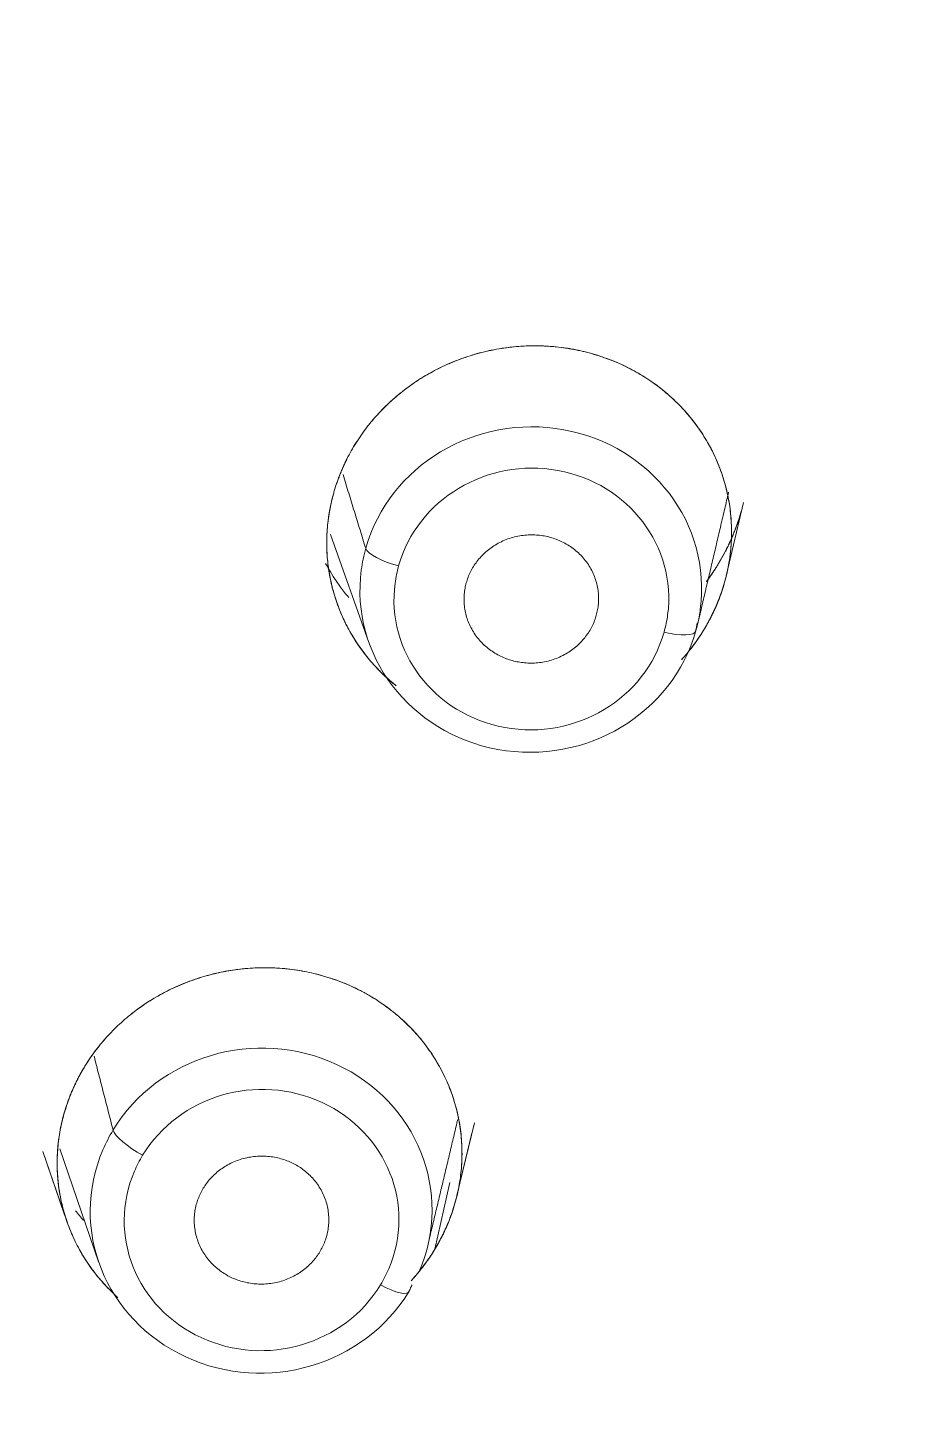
# Model space of a CAD drawing. Extents: x 6453 to 7582, y 0 to 827.
# Drawn here: x 6978.72 to 6986.68, y 479.8 to 492.23 of the extents above; entities that cross this region are included whole.
import ezdxf

# ---------------------------------------------------------------- set-up
doc = ezdxf.new("R2010")
doc.units = 0
doc.header["$LTSCALE"] = 30
doc.header["$MEASUREMENT"] = 0
doc.linetypes.add('HIDDEN2', pattern=[4.7625, 3.175, -1.5875])
doc.layers.add('1', color=7, linetype='CONTINUOUS')
doc.layers.add('2', color=1, linetype='HIDDEN2')

msp = doc.modelspace()

# ---------------------------------------------------------------- linework, layer by layer
at = {"layer": '1', "color": 7, "linetype": 'Continuous', "lineweight": 18}
for p, q in [((6984.945, 487.353), (6985.096, 487.993)), ((6984.945, 487.353), (6985.096, 487.993)), ((6981.415, 487.708), (6981.757, 486.746)), ((6981.474, 487.094), (6981.476, 487.086)), ((6982.542, 481.817), (6982.697, 482.465)), ((6982.542, 481.817), (6982.675, 482.373)), ((6978.85, 482.209), (6979.044, 481.644)), ((6978.85, 482.209), (6979.064, 481.587)), ((6979.001, 482.232), (6979.347, 481.225)), ((6982.477, 481.933), (6982.344, 481.337)), ((6982.477, 481.933), (6982.344, 481.337)), ((6982.344, 481.337), (6982.477, 481.933)), ((6982.344, 481.337), (6982.477, 481.933)), ((6979.064, 481.587), (6979.069, 481.571))]:
    msp.add_line(p, q, dxfattribs=at)
for centre, major_axis, ratio, start_param, end_param in [((6959.952, 496.519), (-59.628, 0), 0.953717, 1.612136, 3.141593), ((6959.952, 496.519), (-59.628, 0), 0.953717, 1.612136, 3.132683), ((6983.2, 487.218), (-1.521, -0.084), 0.952213, 2.962677, 5.968761), ((6983.2, 487.218), (-1.521, -0.084), 0.952213, 6.10427, 9.110353), ((6983.2, 487.218), (-1.521, -0.084), 0.952213, 2.827168, 2.868395), ((6980.796, 481.681), (-1.522, -0.074), 0.950948, 2.706954, 5.713037), ((6980.796, 481.681), (-1.522, -0.074), 0.950948, 5.848546, 8.85463)]:
    msp.add_ellipse(centre, major_axis=major_axis, ratio=ratio, start_param=start_param, end_param=end_param, dxfattribs=at)
at = {"layer": '1', "color": 7, "linetype": 'Continuous', "lineweight": 13}
for centre, major_axis, ratio, start_param, end_param in [((6983.205, 487.134), (-1.223, -0.068), 0.952213, 2.962677, 5.968761), ((6983.2, 487.218), (-1.521, -0.084), 0.952213, 5.968761, 6.10427), ((6982.017, 487.521), (0.289, -0.081), 0.29046, 3.326788, 4.811267), ((6983.205, 487.134), (-1.223, -0.068), 0.952213, 5.968761, 6.10427), ((6983.205, 487.134), (-1.223, -0.068), 0.952213, 6.10427, 9.110353), ((6983.2, 487.218), (-1.521, -0.084), 0.952213, 2.868395, 2.962677), ((6983.205, 487.134), (-1.223, -0.068), 0.952213, 2.827168, 2.962677), ((6984.382, 486.93), (0.289, -0.081), 0.290459, 4.811267, 6.295746), ((6980.8, 481.597), (-1.223, -0.06), 0.950948, 2.706954, 5.713037), ((6980.796, 481.681), (-1.522, -0.074), 0.950948, 5.713037, 5.848546), ((6979.735, 482.267), (0.257, -0.155), 0.260419, 3.401726, 4.886205), ((6980.8, 481.597), (-1.223, -0.06), 0.950948, 5.713037, 5.848546), ((6980.8, 481.597), (-1.223, -0.06), 0.950948, 5.848546, 8.85463), ((6980.8, 481.597), (-1.223, -0.06), 0.950948, 2.571445, 2.706954), ((6981.856, 481.112), (0.257, -0.155), 0.260419, 4.886205, 6.370684)]:
    msp.add_ellipse(centre, major_axis=major_axis, ratio=ratio, start_param=start_param, end_param=end_param, dxfattribs=at)
at = {"layer": '1', "color": 7, "linetype": 'Continuous', "lineweight": 18}
for points, knots in [([(6962.419, 439.668), (6962.999, 439.691), (6964.676, 439.78), (6967.443, 440.04), (6970.703, 440.52), (6973.93, 441.172), (6977.115, 441.992), (6980.248, 442.979), (6983.318, 444.129), (6986.318, 445.439), (6989.237, 446.905), (6992.067, 448.523), (6994.799, 450.287), (6997.425, 452.192), (6999.937, 454.232), (7002.327, 456.402), (7004.588, 458.694), (7006.713, 461.101), (7008.695, 463.617), (7010.529, 466.233), (7012.208, 468.942), (7013.729, 471.735), (7015.085, 474.604), (7016.274, 477.54), (7017.291, 480.534), (7018.133, 483.576), (7018.799, 486.659), (7019.284, 489.772), (7019.59, 492.905), (7019.713, 496.05), (7019.655, 499.196), (7019.414, 502.335), (7018.993, 505.456), (7018.391, 508.55), (7017.612, 511.608), (7016.657, 514.62), (7015.53, 517.578), (7014.233, 520.471), (7012.77, 523.292), (7011.147, 526.031), (7009.368, 528.681), (7007.439, 531.234), (7005.364, 533.681), (7003.152, 536.015), (7000.807, 538.229), (6998.339, 540.316), (6995.753, 542.27), (6993.058, 544.085), (6990.263, 545.755), (6987.375, 547.276), (6984.403, 548.643), (6981.357, 549.85), (6978.245, 550.896), (6975.078, 551.776), (6971.865, 552.489), (6968.616, 553.031), (6965.34, 553.401), (6962.047, 553.598), (6958.749, 553.622), (6955.453, 553.471), (6952.172, 553.148), (6948.914, 552.652), (6945.69, 551.986), (6942.51, 551.151), (6939.382, 550.149), (6936.317, 548.985), (6933.324, 547.661), (6930.413, 546.181), (6927.591, 544.551), (6924.868, 542.774), (6922.252, 540.857), (6919.75, 538.805), (6917.371, 536.624), (6915.122, 534.322), (6913.01, 531.904), (6911.04, 529.379), (6909.22, 526.755), (6907.554, 524.038), (6906.048, 521.238), (6904.706, 518.363), (6903.532, 515.422), (6902.531, 512.423), (6901.704, 509.377), (6901.055, 506.291), (6900.585, 503.176), (6900.295, 500.041), (6900.188, 496.896), (6900.263, 493.75), (6900.519, 490.612), (6900.956, 487.493), (6901.573, 484.402), (6902.368, 481.348), (6903.339, 478.34), (6904.481, 475.388), (6905.793, 472.5), (6907.27, 469.686), (6908.907, 466.954), (6910.699, 464.313), (6912.642, 461.769), (6914.729, 459.332), (6916.953, 457.008), (6919.309, 454.805), (6921.788, 452.73), (6924.384, 450.788), (6927.088, 448.985), (6929.892, 447.328), (6932.788, 445.82), (6935.766, 444.468), (6938.818, 443.274), (6941.935, 442.243), (6945.107, 441.377), (6948.323, 440.68), (6951.575, 440.153), (6954.634, 439.822), (6956.606, 439.702), (6957.484, 439.668)], [0, 0, 0, 0, 0.004702, 0.013606, 0.022511, 0.031416, 0.040321, 0.049226, 0.058131, 0.067035, 0.07594, 0.084844, 0.093748, 0.102652, 0.111556, 0.120459, 0.129362, 0.138265, 0.147168, 0.15607, 0.164972, 0.173874, 0.182775, 0.191676, 0.200577, 0.209478, 0.218378, 0.227279, 0.236179, 0.245079, 0.253978, 0.262878, 0.271778, 0.280678, 0.289578, 0.298478, 0.307379, 0.316279, 0.32518, 0.334081, 0.342982, 0.351884, 0.360785, 0.369687, 0.37859, 0.387493, 0.396396, 0.405299, 0.414202, 0.423106, 0.43201, 0.440914, 0.449818, 0.458723, 0.467628, 0.476532, 0.485437, 0.494342, 0.503247, 0.512152, 0.521057, 0.529962, 0.538867, 0.547772, 0.556677, 0.565582, 0.574486, 0.583391, 0.592295, 0.601199, 0.610103, 0.619007, 0.62791, 0.636813, 0.645716, 0.654619, 0.663521, 0.672423, 0.681325, 0.690226, 0.699127, 0.708028, 0.716929, 0.725829, 0.734729, 0.743629, 0.752529, 0.761429, 0.770329, 0.779229, 0.788129, 0.797029, 0.805929, 0.814829, 0.82373, 0.832631, 0.841532, 0.850433, 0.859334, 0.868236, 0.877138, 0.886041, 0.894944, 0.903847, 0.91275, 0.921653, 0.930557, 0.939461, 0.948365, 0.95727, 0.966174, 0.975079, 0.983983, 0.992888, 1, 1, 1, 1]), ([(6995.778, 451.033), (6996.33, 451.416), (6997.748, 452.443), (6999.935, 454.234), (7002.327, 456.401), (7004.588, 458.694), (7006.713, 461.101), (7008.695, 463.617), (7010.529, 466.233), (7012.208, 468.942), (7013.729, 471.735), (7015.085, 474.604), (7016.274, 477.54), (7017.291, 480.534), (7018.133, 483.576), (7018.799, 486.659), (7019.284, 489.772), (7019.59, 492.905), (7019.713, 496.05), (7019.655, 499.196), (7019.414, 502.335), (7018.993, 505.456), (7018.391, 508.55), (7017.612, 511.608), (7016.657, 514.62), (7015.53, 517.578), (7014.233, 520.471), (7012.77, 523.292), (7011.147, 526.031), (7009.368, 528.681), (7007.439, 531.234), (7005.364, 533.681), (7003.152, 536.015), (7000.807, 538.229), (6998.339, 540.316), (6995.753, 542.27), (6993.058, 544.085), (6990.263, 545.755), (6987.375, 547.276), (6984.403, 548.643), (6981.357, 549.85), (6978.245, 550.896), (6975.078, 551.776), (6971.865, 552.489), (6968.616, 553.031), (6965.34, 553.401), (6962.047, 553.598), (6958.749, 553.622), (6955.453, 553.471), (6952.172, 553.148), (6948.914, 552.652), (6945.69, 551.986), (6942.51, 551.151), (6939.382, 550.149), (6936.317, 548.985), (6933.324, 547.661), (6930.413, 546.181), (6927.591, 544.551), (6924.868, 542.774), (6922.252, 540.857), (6919.75, 538.805), (6917.371, 536.624), (6915.122, 534.322), (6913.01, 531.904), (6911.04, 529.379), (6909.22, 526.755), (6907.554, 524.038), (6906.048, 521.238), (6904.706, 518.363), (6903.532, 515.422), (6902.531, 512.423), (6901.704, 509.377), (6901.055, 506.291), (6900.585, 503.176), (6900.295, 500.041), (6900.188, 496.896), (6900.263, 493.75), (6900.519, 490.612), (6900.956, 487.493), (6901.573, 484.402), (6902.368, 481.348), (6903.339, 478.34), (6904.481, 475.388), (6905.793, 472.5), (6907.27, 469.686), (6908.907, 466.954), (6910.699, 464.313), (6912.642, 461.769), (6914.729, 459.332), (6916.954, 457.009), (6919.307, 454.804), (6921.793, 452.736), (6923.685, 451.284), (6924.774, 450.56), (6924.962, 450.437)], [0, 0, 0, 0, 0.006833, 0.017845, 0.028856, 0.039868, 0.050878, 0.061889, 0.072899, 0.083908, 0.094918, 0.105926, 0.116935, 0.127943, 0.138951, 0.149959, 0.160966, 0.171973, 0.18298, 0.193987, 0.204994, 0.216001, 0.227008, 0.238016, 0.249023, 0.26003, 0.271038, 0.282046, 0.293055, 0.304063, 0.315072, 0.326082, 0.337091, 0.348102, 0.359112, 0.370123, 0.381134, 0.392146, 0.403157, 0.414169, 0.425182, 0.436194, 0.447207, 0.45822, 0.469233, 0.480246, 0.491259, 0.502272, 0.513286, 0.524299, 0.535313, 0.546326, 0.557339, 0.568352, 0.579365, 0.590378, 0.601391, 0.612403, 0.623416, 0.634428, 0.645439, 0.656451, 0.667462, 0.678472, 0.689483, 0.700493, 0.711502, 0.722512, 0.73352, 0.744529, 0.755537, 0.766545, 0.777553, 0.78856, 0.799567, 0.810574, 0.821581, 0.832588, 0.843595, 0.854602, 0.865609, 0.876617, 0.887624, 0.898632, 0.90964, 0.920649, 0.931657, 0.942666, 0.953676, 0.964686, 0.975696, 0.986706, 0.997717, 1, 1, 1, 1]), ([(6981.443, 488.078), (6981.444, 488.084), (6981.448, 488.097), (6981.454, 488.117), (6981.46, 488.136), (6981.466, 488.156), (6981.473, 488.175), (6981.48, 488.194), (6981.487, 488.213), (6981.494, 488.232), (6981.502, 488.251), (6981.509, 488.27), (6981.517, 488.289), (6981.526, 488.308), (6981.534, 488.326), (6981.543, 488.345), (6981.552, 488.363), (6981.57, 488.401), (6981.599, 488.456), (6981.642, 488.528), (6981.689, 488.598), (6981.756, 488.689), (6981.848, 488.797), (6981.972, 488.918), (6982.108, 489.027), (6982.255, 489.124), (6982.411, 489.208), (6982.575, 489.276), (6982.743, 489.33), (6982.916, 489.367), (6983.092, 489.389), (6983.27, 489.394), (6983.448, 489.382), (6983.624, 489.354), (6983.796, 489.309), (6983.963, 489.247), (6984.123, 489.17), (6984.272, 489.078), (6984.41, 488.972), (6984.536, 488.854), (6984.648, 488.725), (6984.746, 488.586), (6984.828, 488.438), (6984.894, 488.283), (6984.944, 488.123), (6984.971, 487.985), (6984.983, 487.874), (6984.989, 487.79), (6984.99, 487.705), (6984.987, 487.636), (6984.983, 487.583), (6984.979, 487.545), (6984.974, 487.507), (6984.969, 487.47), (6984.962, 487.432), (6984.955, 487.395), (6984.947, 487.358), (6984.938, 487.321), (6984.931, 487.297), (6984.928, 487.284)], [0, 0, 0, 0, 0.003743, 0.007483, 0.01122, 0.014954, 0.018688, 0.02242, 0.026152, 0.029884, 0.033618, 0.037353, 0.041091, 0.044832, 0.048576, 0.052325, 0.056079, 0.059839, 0.07502, 0.090163, 0.105309, 0.120503, 0.151258, 0.182, 0.213003, 0.24429, 0.275541, 0.30674, 0.337717, 0.368905, 0.400022, 0.431405, 0.462926, 0.494568, 0.526269, 0.558375, 0.59023, 0.622182, 0.653787, 0.685582, 0.716999, 0.748601, 0.779966, 0.811347, 0.842644, 0.873992, 0.889691, 0.90538, 0.92109, 0.936855, 0.943902, 0.950935, 0.957957, 0.96497, 0.971977, 0.97898, 0.985984, 0.992989, 1, 1, 1, 1]), ([(6984.928, 487.284), (6984.929, 487.291), (6984.933, 487.304), (6984.938, 487.325), (6984.943, 487.345), (6984.948, 487.365), (6984.953, 487.386), (6984.957, 487.406), (6984.961, 487.427), (6984.965, 487.448), (6984.968, 487.469), (6984.972, 487.489), (6984.975, 487.51), (6984.977, 487.531), (6984.98, 487.552), (6984.982, 487.574), (6984.984, 487.595), (6984.987, 487.637), (6984.99, 487.702), (6984.989, 487.787), (6984.984, 487.873), (6984.971, 487.982), (6984.945, 488.116), (6984.897, 488.275), (6984.831, 488.433), (6984.751, 488.577), (6984.659, 488.71), (6984.553, 488.837), (6984.424, 488.962), (6984.276, 489.076), (6984.121, 489.171), (6983.997, 489.231), (6983.893, 489.273), (6983.812, 489.301), (6983.718, 489.329), (6983.629, 489.35), (6983.539, 489.367), (6983.399, 489.387), (6983.227, 489.395), (6983.049, 489.384), (6982.891, 489.362), (6982.729, 489.326), (6982.554, 489.269), (6982.397, 489.2), (6982.248, 489.12), (6982.105, 489.025), (6981.968, 488.914), (6981.845, 488.794), (6981.754, 488.687), (6981.689, 488.598), (6981.642, 488.528), (6981.599, 488.455), (6981.566, 488.394), (6981.542, 488.344), (6981.525, 488.307), (6981.509, 488.269), (6981.494, 488.231), (6981.479, 488.193), (6981.466, 488.155), (6981.454, 488.116), (6981.446, 488.091), (6981.443, 488.078)], [0, 0, 0, 0, 0.003842, 0.007691, 0.011548, 0.015411, 0.019282, 0.023159, 0.027044, 0.030936, 0.034835, 0.038741, 0.042654, 0.046574, 0.050502, 0.054436, 0.058378, 0.062327, 0.078246, 0.094166, 0.110086, 0.126007, 0.155762, 0.186542, 0.218702, 0.251395, 0.278662, 0.308499, 0.342811, 0.377809, 0.410777, 0.441617, 0.452511, 0.471074, 0.487688, 0.505444, 0.519791, 0.537033, 0.58074, 0.610908, 0.631104, 0.665062, 0.698363, 0.728069, 0.755714, 0.787698, 0.819339, 0.849815, 0.879501, 0.894679, 0.90987, 0.925074, 0.94029, 0.947834, 0.955355, 0.962853, 0.970328, 0.97778, 0.98521, 0.992616, 1, 1, 1, 1]), ([(6981.443, 488.078), (6981.444, 488.084), (6981.448, 488.097), (6981.454, 488.117), (6981.46, 488.136), (6981.466, 488.156), (6981.473, 488.175), (6981.48, 488.194), (6981.487, 488.213), (6981.494, 488.232), (6981.502, 488.251), (6981.509, 488.27), (6981.517, 488.289), (6981.526, 488.308), (6981.534, 488.326), (6981.543, 488.345), (6981.552, 488.363), (6981.57, 488.401), (6981.599, 488.456), (6981.642, 488.528), (6981.689, 488.598), (6981.756, 488.689), (6981.848, 488.797), (6981.972, 488.918), (6982.108, 489.027), (6982.255, 489.124), (6982.411, 489.208), (6982.575, 489.276), (6982.743, 489.33), (6982.916, 489.367), (6983.092, 489.389), (6983.27, 489.394), (6983.448, 489.382), (6983.624, 489.354), (6983.796, 489.309), (6983.963, 489.247), (6984.123, 489.17), (6984.272, 489.078), (6984.41, 488.972), (6984.536, 488.854), (6984.648, 488.725), (6984.746, 488.586), (6984.828, 488.438), (6984.894, 488.283), (6984.944, 488.123), (6984.971, 487.985), (6984.983, 487.874), (6984.989, 487.79), (6984.99, 487.705), (6984.987, 487.636), (6984.983, 487.583), (6984.979, 487.545), (6984.974, 487.507), (6984.969, 487.47), (6984.962, 487.432), (6984.955, 487.395), (6984.947, 487.358), (6984.938, 487.321), (6984.931, 487.297), (6984.928, 487.284)], [0, 0, 0, 0, 0.003743, 0.007483, 0.01122, 0.014954, 0.018688, 0.02242, 0.026152, 0.029884, 0.033618, 0.037353, 0.041091, 0.044832, 0.048576, 0.052325, 0.056079, 0.059839, 0.07502, 0.090163, 0.105309, 0.120503, 0.151258, 0.182, 0.213003, 0.24429, 0.275541, 0.30674, 0.337717, 0.368905, 0.400022, 0.431405, 0.462926, 0.494568, 0.526269, 0.558375, 0.59023, 0.622182, 0.653787, 0.685582, 0.716999, 0.748601, 0.779966, 0.811347, 0.842644, 0.873992, 0.889691, 0.90538, 0.92109, 0.936855, 0.943902, 0.950935, 0.957957, 0.96497, 0.971977, 0.97898, 0.985984, 0.992989, 1, 1, 1, 1]), ([(6984.928, 487.284), (6984.929, 487.291), (6984.933, 487.304), (6984.938, 487.325), (6984.943, 487.345), (6984.948, 487.365), (6984.953, 487.386), (6984.957, 487.406), (6984.961, 487.427), (6984.965, 487.448), (6984.968, 487.469), (6984.972, 487.489), (6984.975, 487.51), (6984.977, 487.531), (6984.98, 487.552), (6984.982, 487.574), (6984.984, 487.595), (6984.987, 487.637), (6984.99, 487.702), (6984.989, 487.787), (6984.984, 487.873), (6984.971, 487.982), (6984.945, 488.116), (6984.897, 488.275), (6984.831, 488.433), (6984.751, 488.577), (6984.659, 488.71), (6984.553, 488.837), (6984.424, 488.962), (6984.276, 489.076), (6984.121, 489.171), (6983.997, 489.231), (6983.893, 489.273), (6983.812, 489.301), (6983.718, 489.329), (6983.629, 489.35), (6983.547, 489.366), (6983.43, 489.383), (6983.306, 489.392), (6983.12, 489.391), (6982.938, 489.372), (6982.729, 489.326), (6982.554, 489.269), (6982.397, 489.2), (6982.248, 489.12), (6982.105, 489.025), (6981.968, 488.914), (6981.845, 488.794), (6981.754, 488.687), (6981.689, 488.598), (6981.642, 488.528), (6981.599, 488.455), (6981.566, 488.394), (6981.542, 488.344), (6981.525, 488.307), (6981.509, 488.269), (6981.494, 488.231), (6981.479, 488.193), (6981.466, 488.155), (6981.454, 488.116), (6981.446, 488.091), (6981.443, 488.078)], [0, 0, 0, 0, 0.003842, 0.007691, 0.011548, 0.015411, 0.019282, 0.02316, 0.027044, 0.030936, 0.034835, 0.038741, 0.042655, 0.046575, 0.050502, 0.054437, 0.058378, 0.062327, 0.078247, 0.094167, 0.110087, 0.126009, 0.155763, 0.186544, 0.218704, 0.251397, 0.278665, 0.308502, 0.342815, 0.377813, 0.410782, 0.441621, 0.452516, 0.471079, 0.487694, 0.50545, 0.519797, 0.53245, 0.568617, 0.585391, 0.6311, 0.665058, 0.69836, 0.728066, 0.755711, 0.787696, 0.819338, 0.849814, 0.879499, 0.894678, 0.909869, 0.925073, 0.94029, 0.947834, 0.955355, 0.962853, 0.970328, 0.97778, 0.98521, 0.992616, 1, 1, 1, 1]), ([(6981.443, 488.078), (6981.441, 488.071), (6981.437, 488.057), (6981.432, 488.037), (6981.427, 488.016), (6981.422, 487.996), (6981.417, 487.975), (6981.413, 487.954), (6981.409, 487.933), (6981.405, 487.913), (6981.402, 487.892), (6981.398, 487.871), (6981.395, 487.85), (6981.393, 487.828), (6981.39, 487.807), (6981.388, 487.786), (6981.386, 487.765), (6981.385, 487.743), (6981.383, 487.722), (6981.382, 487.701), (6981.382, 487.679), (6981.381, 487.658), (6981.381, 487.619), (6981.382, 487.562), (6981.387, 487.488), (6981.395, 487.415), (6981.411, 487.319), (6981.438, 487.201), (6981.483, 487.062), (6981.542, 486.926), (6981.634, 486.758), (6981.778, 486.56), (6981.919, 486.425), (6981.999, 486.361)], [0, 0, 0, 0, 0.010956, 0.021927, 0.032912, 0.043913, 0.054928, 0.065958, 0.077003, 0.088063, 0.099138, 0.110227, 0.121332, 0.132452, 0.143587, 0.154736, 0.165901, 0.177081, 0.188276, 0.199486, 0.210711, 0.221952, 0.233207, 0.272063, 0.31094, 0.349838, 0.388759, 0.464093, 0.54106, 0.619075, 0.697392, 0.841911, 1, 1, 1, 1]), ([(6981.875, 486.47), (6981.845, 486.499), (6981.779, 486.569), (6981.686, 486.685), (6981.598, 486.82), (6981.524, 486.962), (6981.465, 487.111), (6981.421, 487.265), (6981.397, 487.398), (6981.385, 487.506), (6981.381, 487.587), (6981.381, 487.669), (6981.384, 487.736), (6981.388, 487.788), (6981.392, 487.824), (6981.397, 487.861), (6981.402, 487.897), (6981.409, 487.934), (6981.416, 487.97), (6981.424, 488.006), (6981.433, 488.042), (6981.439, 488.066), (6981.443, 488.078)], [0, 0, 0, 0, 0.071235, 0.163072, 0.254337, 0.346206, 0.437821, 0.530603, 0.623236, 0.67014, 0.71692, 0.763707, 0.810631, 0.831754, 0.852828, 0.873866, 0.894879, 0.915879, 0.936879, 0.957892, 0.978928, 1, 1, 1, 1]), ([(6981.443, 488.078), (6981.441, 488.071), (6981.437, 488.058), (6981.432, 488.038), (6981.427, 488.019), (6981.422, 487.999), (6981.418, 487.979), (6981.414, 487.959), (6981.41, 487.939), (6981.406, 487.919), (6981.403, 487.899), (6981.399, 487.878), (6981.397, 487.858), (6981.394, 487.838), (6981.391, 487.817), (6981.389, 487.797), (6981.387, 487.776), (6981.384, 487.735), (6981.381, 487.672), (6981.381, 487.589), (6981.385, 487.507), (6981.396, 487.401), (6981.419, 487.271), (6981.462, 487.118), (6981.522, 486.967), (6981.595, 486.826), (6981.679, 486.695), (6981.776, 486.571), (6981.883, 486.459), (6981.96, 486.392), (6981.996, 486.363)], [0, 0, 0, 0, 0.010558, 0.021133, 0.031725, 0.042335, 0.052962, 0.063606, 0.074268, 0.084947, 0.095643, 0.106357, 0.117088, 0.127837, 0.138603, 0.149387, 0.160188, 0.171006, 0.214602, 0.258174, 0.301724, 0.345252, 0.426314, 0.50956, 0.59591, 0.683297, 0.759183, 0.840013, 0.929438, 1, 1, 1, 1]), ([(6981.875, 486.47), (6981.845, 486.499), (6981.779, 486.569), (6981.686, 486.685), (6981.598, 486.82), (6981.524, 486.962), (6981.465, 487.111), (6981.421, 487.265), (6981.397, 487.398), (6981.385, 487.506), (6981.381, 487.587), (6981.381, 487.669), (6981.384, 487.736), (6981.388, 487.788), (6981.392, 487.824), (6981.397, 487.861), (6981.402, 487.897), (6981.409, 487.934), (6981.416, 487.97), (6981.424, 488.006), (6981.433, 488.042), (6981.439, 488.066), (6981.443, 488.078)], [0, 0, 0, 0, 0.071235, 0.163072, 0.254337, 0.346206, 0.437821, 0.530603, 0.623236, 0.67014, 0.71692, 0.763707, 0.810631, 0.831754, 0.852828, 0.873866, 0.894879, 0.915879, 0.936879, 0.957892, 0.978928, 1, 1, 1, 1]), ([(6985.076, 487.916), (6985.074, 487.909), (6985.07, 487.895), (6985.064, 487.874), (6985.057, 487.853), (6985.05, 487.832), (6985.043, 487.812), (6985.036, 487.791), (6985.028, 487.77), (6985.021, 487.749), (6985.012, 487.729), (6985.004, 487.708), (6984.995, 487.688), (6984.987, 487.667), (6984.977, 487.647), (6984.968, 487.626), (6984.958, 487.606), (6984.948, 487.586), (6984.927, 487.543), (6984.892, 487.48), (6984.842, 487.397), (6984.798, 487.334), (6984.772, 487.298), (6984.765, 487.288)], [0, 0, 0, 0, 0.031191, 0.062437, 0.093737, 0.125092, 0.156502, 0.187966, 0.219485, 0.251058, 0.282686, 0.314368, 0.346105, 0.377897, 0.409743, 0.441644, 0.473599, 0.505609, 0.537673, 0.675023, 0.812382, 0.949751, 1, 1, 1, 1]), ([(6984.765, 487.288), (6984.772, 487.297), (6984.797, 487.332), (6984.84, 487.395), (6984.89, 487.477), (6984.928, 487.545), (6984.955, 487.599), (6984.974, 487.638), (6984.991, 487.677), (6985.007, 487.716), (6985.023, 487.755), (6985.038, 487.795), (6985.051, 487.835), (6985.064, 487.875), (6985.072, 487.902), (6985.076, 487.916)], [0, 0, 0, 0, 0.048326, 0.183693, 0.319232, 0.455204, 0.51601, 0.576694, 0.637279, 0.697787, 0.758243, 0.818669, 0.879088, 0.939524, 1, 1, 1, 1]), ([(6984.765, 487.288), (6984.772, 487.297), (6984.797, 487.332), (6984.84, 487.395), (6984.89, 487.477), (6984.928, 487.545), (6984.955, 487.599), (6984.974, 487.638), (6984.991, 487.677), (6985.007, 487.716), (6985.023, 487.755), (6985.038, 487.795), (6985.051, 487.835), (6985.064, 487.875), (6985.072, 487.902), (6985.076, 487.916)], [0, 0, 0, 0, 0.048326, 0.183693, 0.319232, 0.455204, 0.51601, 0.576694, 0.637279, 0.697787, 0.758243, 0.818669, 0.879088, 0.939524, 1, 1, 1, 1]), ([(6985.076, 487.916), (6985.074, 487.909), (6985.07, 487.895), (6985.064, 487.874), (6985.057, 487.853), (6985.05, 487.832), (6985.043, 487.812), (6985.036, 487.791), (6985.028, 487.77), (6985.021, 487.749), (6985.012, 487.729), (6985.004, 487.708), (6984.995, 487.688), (6984.987, 487.667), (6984.977, 487.647), (6984.968, 487.626), (6984.958, 487.606), (6984.948, 487.586), (6984.927, 487.543), (6984.892, 487.48), (6984.842, 487.397), (6984.798, 487.334), (6984.772, 487.298), (6984.765, 487.288)], [0, 0, 0, 0, 0.031191, 0.062437, 0.093737, 0.125092, 0.156502, 0.187966, 0.219484, 0.251058, 0.282686, 0.314368, 0.346105, 0.377896, 0.409742, 0.441643, 0.473598, 0.505608, 0.537672, 0.675022, 0.812381, 0.94975, 1, 1, 1, 1]), ([(6981.371, 487.45), (6981.381, 487.432), (6981.422, 487.359), (6981.489, 487.257), (6981.552, 487.177), (6981.577, 487.148)], [0, 0, 0, 0, 0.175169, 0.681775, 1, 1, 1, 1]), ([(6981.371, 487.45), (6981.381, 487.432), (6981.422, 487.359), (6981.489, 487.257), (6981.552, 487.177), (6981.577, 487.148)], [0, 0, 0, 0, 0.175169, 0.681775, 1, 1, 1, 1]), ([(6984.544, 486.593), (6984.563, 486.613), (6984.601, 486.658), (6984.655, 486.728), (6984.707, 486.802), (6984.755, 486.879), (6984.791, 486.943), (6984.816, 486.994), (6984.833, 487.029), (6984.85, 487.065), (6984.865, 487.101), (6984.879, 487.138), (6984.893, 487.174), (6984.905, 487.211), (6984.917, 487.247), (6984.924, 487.272), (6984.928, 487.284)], [0, 0, 0, 0, 0.103982, 0.21695, 0.330024, 0.443201, 0.556482, 0.60637, 0.656106, 0.70569, 0.755122, 0.804402, 0.853529, 0.902505, 0.951329, 1, 1, 1, 1]), ([(6984.928, 487.284), (6984.926, 487.278), (6984.922, 487.264), (6984.916, 487.244), (6984.91, 487.225), (6984.903, 487.205), (6984.896, 487.185), (6984.889, 487.165), (6984.882, 487.146), (6984.875, 487.126), (6984.867, 487.107), (6984.859, 487.088), (6984.851, 487.068), (6984.842, 487.049), (6984.834, 487.03), (6984.825, 487.011), (6984.816, 486.992), (6984.806, 486.973), (6984.786, 486.935), (6984.754, 486.876), (6984.706, 486.801), (6984.655, 486.727), (6984.601, 486.658), (6984.563, 486.614), (6984.545, 486.594)], [0, 0, 0, 0, 0.026474, 0.052929, 0.079367, 0.105791, 0.132204, 0.15861, 0.185011, 0.211411, 0.237812, 0.264218, 0.290632, 0.317056, 0.343495, 0.36995, 0.396425, 0.422924, 0.449448, 0.561524, 0.673401, 0.785317, 0.897512, 1, 1, 1, 1]), ([(6984.928, 487.284), (6984.926, 487.278), (6984.922, 487.264), (6984.916, 487.244), (6984.91, 487.225), (6984.903, 487.205), (6984.896, 487.185), (6984.889, 487.165), (6984.882, 487.146), (6984.875, 487.126), (6984.867, 487.107), (6984.859, 487.088), (6984.851, 487.068), (6984.842, 487.049), (6984.834, 487.03), (6984.825, 487.011), (6984.816, 486.992), (6984.806, 486.973), (6984.786, 486.935), (6984.754, 486.876), (6984.706, 486.801), (6984.655, 486.727), (6984.601, 486.658), (6984.563, 486.614), (6984.545, 486.594)], [0, 0, 0, 0, 0.026474, 0.052929, 0.079367, 0.105791, 0.132204, 0.15861, 0.185011, 0.211411, 0.237812, 0.264218, 0.290632, 0.317056, 0.343495, 0.36995, 0.396425, 0.422924, 0.449448, 0.561524, 0.673401, 0.785317, 0.897512, 1, 1, 1, 1]), ([(6984.559, 486.61), (6984.587, 486.641), (6984.63, 486.694), (6984.687, 486.772), (6984.732, 486.841), (6984.774, 486.912), (6984.806, 486.973), (6984.83, 487.022), (6984.847, 487.059), (6984.863, 487.096), (6984.878, 487.133), (6984.892, 487.171), (6984.905, 487.209), (6984.917, 487.246), (6984.924, 487.272), (6984.928, 487.284)], [0, 0, 0, 0, 0.157282, 0.263693, 0.370098, 0.476497, 0.582889, 0.635633, 0.688204, 0.740603, 0.792828, 0.844881, 0.89676, 0.948467, 1, 1, 1, 1]), ([(6982.344, 481.337), (6982.348, 481.343), (6982.355, 481.355), (6982.366, 481.373), (6982.376, 481.391), (6982.386, 481.41), (6982.396, 481.429), (6982.406, 481.447), (6982.416, 481.466), (6982.425, 481.485), (6982.434, 481.505), (6982.443, 481.524), (6982.451, 481.543), (6982.46, 481.563), (6982.468, 481.583), (6982.475, 481.603), (6982.483, 481.623), (6982.498, 481.663), (6982.518, 481.724), (6982.541, 481.807), (6982.559, 481.891), (6982.577, 482), (6982.588, 482.135), (6982.586, 482.3), (6982.566, 482.469), (6982.528, 482.629), (6982.477, 482.779), (6982.41, 482.928), (6982.32, 483.08), (6982.21, 483.227), (6982.087, 483.357), (6981.984, 483.445), (6981.897, 483.511), (6981.827, 483.559), (6981.744, 483.609), (6981.665, 483.651), (6981.582, 483.69), (6981.453, 483.743), (6981.29, 483.793), (6981.117, 483.826), (6980.953, 483.845), (6980.757, 483.85), (6980.521, 483.827), (6980.301, 483.777), (6980.114, 483.712), (6979.952, 483.638), (6979.801, 483.553), (6979.685, 483.472), (6979.598, 483.401), (6979.534, 483.345), (6979.473, 483.286), (6979.425, 483.235), (6979.388, 483.193), (6979.361, 483.161), (6979.336, 483.128), (6979.311, 483.096), (6979.287, 483.062), (6979.263, 483.029), (6979.241, 482.995), (6979.227, 482.972), (6979.22, 482.96)], [0, 0, 0, 0, 0.003841, 0.007689, 0.011544, 0.015407, 0.019276, 0.023153, 0.027037, 0.030928, 0.034825, 0.038731, 0.042643, 0.046562, 0.050488, 0.054422, 0.058363, 0.06231, 0.078226, 0.094142, 0.11006, 0.125978, 0.155722, 0.186498, 0.218658, 0.251357, 0.278663, 0.308507, 0.342787, 0.377743, 0.410714, 0.441558, 0.452542, 0.471032, 0.487654, 0.505417, 0.519806, 0.53706, 0.580784, 0.611022, 0.631139, 0.668598, 0.714909, 0.755752, 0.787739, 0.819379, 0.84985, 0.879526, 0.894703, 0.909892, 0.925092, 0.940305, 0.947848, 0.955367, 0.962863, 0.970336, 0.977787, 0.985214, 0.992618, 1, 1, 1, 1]), ([(6982.344, 481.337), (6982.348, 481.343), (6982.355, 481.355), (6982.366, 481.373), (6982.376, 481.391), (6982.386, 481.41), (6982.396, 481.429), (6982.406, 481.447), (6982.416, 481.466), (6982.425, 481.485), (6982.434, 481.505), (6982.443, 481.524), (6982.451, 481.543), (6982.46, 481.563), (6982.468, 481.583), (6982.475, 481.603), (6982.483, 481.623), (6982.498, 481.663), (6982.518, 481.724), (6982.541, 481.807), (6982.559, 481.891), (6982.577, 482), (6982.588, 482.135), (6982.586, 482.3), (6982.566, 482.469), (6982.528, 482.629), (6982.477, 482.779), (6982.41, 482.928), (6982.32, 483.08), (6982.21, 483.227), (6982.087, 483.357), (6981.984, 483.445), (6981.897, 483.511), (6981.827, 483.559), (6981.744, 483.609), (6981.665, 483.651), (6981.582, 483.69), (6981.453, 483.743), (6981.29, 483.793), (6981.117, 483.826), (6980.96, 483.844), (6980.795, 483.849), (6980.611, 483.837), (6980.442, 483.809), (6980.277, 483.768), (6980.114, 483.712), (6979.952, 483.638), (6979.801, 483.553), (6979.685, 483.472), (6979.598, 483.401), (6979.534, 483.345), (6979.473, 483.286), (6979.425, 483.235), (6979.388, 483.193), (6979.361, 483.161), (6979.336, 483.128), (6979.311, 483.096), (6979.287, 483.062), (6979.263, 483.029), (6979.241, 482.995), (6979.227, 482.972), (6979.22, 482.96)], [0, 0, 0, 0, 0.003841, 0.007689, 0.011544, 0.015406, 0.019276, 0.023152, 0.027036, 0.030926, 0.034824, 0.038729, 0.042641, 0.04656, 0.050486, 0.05442, 0.05836, 0.062308, 0.078223, 0.094139, 0.110055, 0.125973, 0.155716, 0.186491, 0.218649, 0.251347, 0.278652, 0.308494, 0.342773, 0.377728, 0.410698, 0.44154, 0.452524, 0.471013, 0.487635, 0.505397, 0.519785, 0.537039, 0.580761, 0.610998, 0.631114, 0.665051, 0.698345, 0.728071, 0.755762, 0.787748, 0.819387, 0.849856, 0.879531, 0.894707, 0.909895, 0.925095, 0.940308, 0.94785, 0.955369, 0.962865, 0.970338, 0.977788, 0.985215, 0.992619, 1, 1, 1, 1]), ([(6979.22, 482.96), (6979.223, 482.966), (6979.231, 482.978), (6979.242, 482.995), (6979.253, 483.012), (6979.264, 483.029), (6979.276, 483.046), (6979.287, 483.063), (6979.299, 483.08), (6979.311, 483.096), (6979.324, 483.113), (6979.336, 483.129), (6979.349, 483.145), (6979.362, 483.162), (6979.375, 483.177), (6979.389, 483.193), (6979.402, 483.209), (6979.43, 483.24), (6979.474, 483.286), (6979.534, 483.345), (6979.598, 483.401), (6979.687, 483.473), (6979.805, 483.555), (6979.957, 483.641), (6980.117, 483.713), (6980.285, 483.771), (6980.457, 483.813), (6980.633, 483.839), (6980.809, 483.849), (6980.985, 483.843), (6981.16, 483.82), (6981.332, 483.781), (6981.5, 483.726), (6981.66, 483.656), (6981.814, 483.57), (6981.957, 483.469), (6982.089, 483.355), (6982.207, 483.23), (6982.31, 483.094), (6982.398, 482.949), (6982.471, 482.796), (6982.526, 482.638), (6982.564, 482.475), (6982.585, 482.309), (6982.589, 482.142), (6982.577, 482.003), (6982.559, 481.892), (6982.541, 481.809), (6982.519, 481.728), (6982.497, 481.662), (6982.479, 481.611), (6982.465, 481.576), (6982.45, 481.54), (6982.434, 481.506), (6982.418, 481.471), (6982.401, 481.437), (6982.383, 481.403), (6982.364, 481.37), (6982.351, 481.348), (6982.344, 481.337)], [0, 0, 0, 0, 0.003742, 0.007481, 0.011216, 0.01495, 0.018681, 0.022412, 0.026142, 0.029872, 0.033604, 0.037337, 0.041072, 0.04481, 0.048552, 0.052298, 0.056048, 0.059804, 0.074983, 0.090125, 0.105274, 0.120473, 0.151234, 0.181992, 0.212981, 0.244242, 0.275464, 0.306667, 0.337669, 0.368894, 0.400039, 0.431439, 0.46296, 0.494616, 0.526331, 0.558451, 0.59032, 0.622263, 0.653859, 0.685637, 0.717054, 0.748649, 0.780022, 0.811393, 0.842686, 0.874026, 0.889721, 0.905406, 0.921113, 0.936873, 0.943918, 0.95095, 0.95797, 0.964981, 0.971985, 0.978987, 0.985988, 0.992992, 1, 1, 1, 1]), ([(6979.22, 482.96), (6979.223, 482.966), (6979.231, 482.978), (6979.242, 482.995), (6979.253, 483.012), (6979.264, 483.029), (6979.276, 483.046), (6979.287, 483.063), (6979.299, 483.08), (6979.311, 483.096), (6979.324, 483.113), (6979.336, 483.129), (6979.349, 483.145), (6979.362, 483.162), (6979.375, 483.177), (6979.389, 483.193), (6979.402, 483.209), (6979.43, 483.24), (6979.474, 483.286), (6979.534, 483.345), (6979.598, 483.401), (6979.687, 483.473), (6979.805, 483.555), (6979.957, 483.641), (6980.117, 483.713), (6980.285, 483.771), (6980.457, 483.813), (6980.633, 483.839), (6980.809, 483.849), (6980.985, 483.843), (6981.16, 483.82), (6981.332, 483.781), (6981.5, 483.726), (6981.66, 483.656), (6981.814, 483.57), (6981.957, 483.469), (6982.089, 483.355), (6982.207, 483.23), (6982.31, 483.094), (6982.398, 482.949), (6982.471, 482.796), (6982.526, 482.638), (6982.564, 482.475), (6982.585, 482.309), (6982.589, 482.142), (6982.577, 482.003), (6982.559, 481.892), (6982.541, 481.809), (6982.519, 481.728), (6982.497, 481.662), (6982.479, 481.611), (6982.465, 481.576), (6982.45, 481.54), (6982.434, 481.506), (6982.418, 481.471), (6982.401, 481.437), (6982.383, 481.403), (6982.364, 481.37), (6982.351, 481.348), (6982.344, 481.337)], [0, 0, 0, 0, 0.003742, 0.007481, 0.011216, 0.01495, 0.018681, 0.022412, 0.026142, 0.029872, 0.033604, 0.037337, 0.041072, 0.04481, 0.048552, 0.052298, 0.056048, 0.059804, 0.074983, 0.090125, 0.105274, 0.120473, 0.151234, 0.181992, 0.212981, 0.244242, 0.275464, 0.306667, 0.337669, 0.368894, 0.400039, 0.431439, 0.46296, 0.494616, 0.526331, 0.558451, 0.59032, 0.622263, 0.653859, 0.685637, 0.717054, 0.748649, 0.780022, 0.811393, 0.842686, 0.874026, 0.889721, 0.905406, 0.921113, 0.936873, 0.943918, 0.95095, 0.95797, 0.964981, 0.971985, 0.978987, 0.985988, 0.992992, 1, 1, 1, 1]), ([(6979.465, 480.956), (6979.449, 480.972), (6979.394, 481.028), (6979.308, 481.128), (6979.215, 481.262), (6979.137, 481.404), (6979.074, 481.551), (6979.026, 481.703), (6978.994, 481.859), (6978.977, 482.018), (6978.977, 482.179), (6978.99, 482.314), (6979.008, 482.421), (6979.026, 482.5), (6979.049, 482.58), (6979.07, 482.644), (6979.088, 482.693), (6979.102, 482.727), (6979.117, 482.761), (6979.132, 482.795), (6979.148, 482.829), (6979.165, 482.862), (6979.182, 482.895), (6979.201, 482.928), (6979.213, 482.949), (6979.22, 482.96)], [0, 0, 0, 0, 0.031041, 0.106849, 0.181085, 0.255191, 0.328917, 0.40228, 0.476195, 0.549747, 0.624098, 0.698391, 0.735941, 0.773399, 0.81087, 0.848459, 0.86537, 0.88224, 0.899079, 0.915896, 0.932701, 0.949504, 0.966315, 0.983144, 1, 1, 1, 1]), ([(6979.22, 482.96), (6979.216, 482.954), (6979.209, 482.942), (6979.199, 482.925), (6979.189, 482.907), (6979.179, 482.889), (6979.169, 482.87), (6979.16, 482.852), (6979.15, 482.834), (6979.141, 482.815), (6979.132, 482.796), (6979.124, 482.778), (6979.115, 482.759), (6979.107, 482.74), (6979.099, 482.72), (6979.092, 482.701), (6979.084, 482.682), (6979.07, 482.643), (6979.05, 482.583), (6979.027, 482.503), (6979.009, 482.422), (6978.992, 482.33), (6978.981, 482.226), (6978.975, 482.081), (6978.986, 481.905), (6979.021, 481.723), (6979.07, 481.563), (6979.129, 481.42), (6979.208, 481.273), (6979.301, 481.138), (6979.404, 481.015), (6979.477, 480.942), (6979.518, 480.906)], [0, 0, 0, 0, 0.008931, 0.017877, 0.026837, 0.035811, 0.044801, 0.053804, 0.062823, 0.071856, 0.080903, 0.089965, 0.099042, 0.108134, 0.11724, 0.126361, 0.135497, 0.144647, 0.181519, 0.218369, 0.255197, 0.292006, 0.342721, 0.394503, 0.485798, 0.578663, 0.642303, 0.710608, 0.78678, 0.864664, 0.927909, 1, 1, 1, 1]), ([(6979.22, 482.96), (6979.216, 482.954), (6979.209, 482.942), (6979.199, 482.925), (6979.189, 482.907), (6979.179, 482.889), (6979.169, 482.87), (6979.16, 482.852), (6979.15, 482.834), (6979.141, 482.815), (6979.132, 482.796), (6979.124, 482.778), (6979.115, 482.759), (6979.107, 482.74), (6979.099, 482.72), (6979.092, 482.701), (6979.084, 482.682), (6979.07, 482.643), (6979.05, 482.583), (6979.027, 482.503), (6979.009, 482.422), (6978.99, 482.316), (6978.977, 482.185), (6978.977, 482.026), (6978.993, 481.864), (6979.025, 481.71), (6979.07, 481.563), (6979.129, 481.42), (6979.208, 481.273), (6979.301, 481.138), (6979.404, 481.015), (6979.477, 480.942), (6979.518, 480.906)], [0, 0, 0, 0, 0.008931, 0.017876, 0.026836, 0.035811, 0.0448, 0.053804, 0.062822, 0.071855, 0.080902, 0.089965, 0.099041, 0.108133, 0.117239, 0.12636, 0.135495, 0.144646, 0.181517, 0.218366, 0.255195, 0.292002, 0.360759, 0.431359, 0.504591, 0.578682, 0.642322, 0.710627, 0.786798, 0.864681, 0.927924, 1, 1, 1, 1]), ([(6979.465, 480.956), (6979.449, 480.972), (6979.394, 481.028), (6979.308, 481.128), (6979.215, 481.262), (6979.137, 481.404), (6979.074, 481.551), (6979.026, 481.703), (6978.994, 481.859), (6978.977, 482.018), (6978.977, 482.179), (6978.99, 482.314), (6979.008, 482.421), (6979.026, 482.5), (6979.049, 482.58), (6979.07, 482.644), (6979.088, 482.693), (6979.102, 482.727), (6979.117, 482.761), (6979.132, 482.795), (6979.148, 482.829), (6979.165, 482.862), (6979.182, 482.895), (6979.201, 482.928), (6979.213, 482.949), (6979.22, 482.96)], [0, 0, 0, 0, 0.031041, 0.106849, 0.181085, 0.255191, 0.328917, 0.40228, 0.476195, 0.549747, 0.624098, 0.698391, 0.735941, 0.773399, 0.81087, 0.848459, 0.86537, 0.88224, 0.899079, 0.915896, 0.932701, 0.949504, 0.966315, 0.983144, 1, 1, 1, 1]), ([(6982.344, 481.337), (6982.341, 481.331), (6982.334, 481.319), (6982.323, 481.302), (6982.311, 481.284), (6982.3, 481.267), (6982.288, 481.25), (6982.276, 481.233), (6982.264, 481.216), (6982.252, 481.199), (6982.24, 481.183), (6982.227, 481.166), (6982.214, 481.15), (6982.201, 481.134), (6982.188, 481.118), (6982.174, 481.102), (6982.16, 481.086), (6982.146, 481.07), (6982.137, 481.06), (6982.132, 481.055), (6982.132, 481.055)], [0, 0, 0, 0, 0.058847, 0.117658, 0.176438, 0.235196, 0.293936, 0.352667, 0.411395, 0.470125, 0.528866, 0.587623, 0.646403, 0.705213, 0.76406, 0.82295, 0.881889, 0.940885, 0.999943, 1, 1, 1, 1]), ([(6982.135, 481.058), (6982.135, 481.058), (6982.144, 481.067), (6982.162, 481.087), (6982.187, 481.117), (6982.212, 481.147), (6982.236, 481.178), (6982.259, 481.209), (6982.282, 481.24), (6982.304, 481.272), (6982.325, 481.304), (6982.338, 481.326), (6982.344, 481.337)], [0, 0, 0, 0, 0.000211, 0.112715, 0.224865, 0.336662, 0.448104, 0.559192, 0.669925, 0.780305, 0.89033, 1, 1, 1, 1]), ([(6982.135, 481.058), (6982.135, 481.058), (6982.144, 481.067), (6982.162, 481.087), (6982.187, 481.117), (6982.212, 481.147), (6982.236, 481.178), (6982.259, 481.209), (6982.282, 481.24), (6982.304, 481.272), (6982.325, 481.304), (6982.338, 481.326), (6982.344, 481.337)], [0, 0, 0, 0, 0.000222, 0.112725, 0.224874, 0.336669, 0.44811, 0.559197, 0.669929, 0.780307, 0.890331, 1, 1, 1, 1]), ([(6982.344, 481.337), (6982.341, 481.331), (6982.334, 481.319), (6982.323, 481.302), (6982.311, 481.284), (6982.3, 481.267), (6982.288, 481.25), (6982.276, 481.233), (6982.264, 481.216), (6982.252, 481.199), (6982.24, 481.183), (6982.227, 481.166), (6982.214, 481.15), (6982.201, 481.134), (6982.188, 481.118), (6982.174, 481.102), (6982.161, 481.087), (6982.153, 481.077), (6982.149, 481.073)], [0, 0, 0, 0, 0.063278, 0.126516, 0.189722, 0.252904, 0.316067, 0.379219, 0.442368, 0.505521, 0.568684, 0.631865, 0.695071, 0.758309, 0.821586, 0.884909, 0.948286, 1, 1, 1, 1])]:
    msp.add_open_spline(points, degree=3, knots=knots, dxfattribs=at)
for points, weights in [([(6962.416, 439.699), (7019.58, 441.954), (7019.58, 496.519)], [0.983511683882, 0.715597051788, 1]), ([(6962.416, 439.699), (7019.072, 441.934), (7019.578, 496.013)], [0.983511683882, 0.717332143437, 0.996339416072])]:
    msp.add_rational_spline(points, weights, degree=2, dxfattribs=at)
at = {"layer": '1', "color": 7, "linetype": 'Continuous', "lineweight": 13}
for points in [[(6981.526, 488.243), (6981.728, 487.586)], [(6979.307, 483.057), (6979.476, 482.4)]]:
    msp.add_open_spline(points, degree=1, dxfattribs=at)
at = {"layer": '1', "color": 7, "linetype": 'Continuous', "lineweight": 18}
for points, degree in [([(6984.687, 486.908), (6984.963, 488.085)], 1), ([(6984.671, 486.849), (6984.683, 486.918)], 1), ([(6982.29, 481.406), (6982.549, 482.494)], 1), ([(6979.214, 481.594), (6979.188, 481.622), (6979.164, 481.65), (6979.141, 481.68)], 3), ([(6979.214, 481.594), (6979.188, 481.622), (6979.164, 481.651), (6979.141, 481.68)], 3), ([(6982.112, 480.957), (6982.142, 481.02)], 1)]:
    msp.add_open_spline(points, degree=degree, dxfattribs=at)
for points, weights in [([(6982.625, 487.279), (6982.78, 487.832), (6983.36, 487.687), (6983.939, 487.542), (6983.784, 486.989)], [1, 0.707106781185, 1, 0.707106781185, 1]), ([(6983.784, 486.989), (6983.629, 486.436), (6983.049, 486.581), (6982.47, 486.726), (6982.625, 487.279)], [1, 0.707106781186, 1, 0.707106781186, 1]), ([(6980.28, 481.88), (6980.58, 482.375), (6981.1, 482.092), (6981.619, 481.809), (6981.319, 481.314)], [1, 0.707106781179, 1, 0.707106781179, 1]), ([(6981.319, 481.314), (6981.019, 480.818), (6980.5, 481.101), (6979.98, 481.384), (6980.28, 481.88)], [1, 0.707106781192, 1, 0.707106781192, 1])]:
    msp.add_rational_spline(points, weights, degree=2, knots=[0, 0, 0, 0.5, 0.5, 1, 1, 1], dxfattribs=at)
at = {"layer": '2', "color": 7, "linetype": 'Continuous', "lineweight": 18}
for end_param in [4.712389, 4.289418]:
    msp.add_ellipse((6959.952, 496.914), major_axis=(-59.996, 0), ratio=0.953717, start_param=2.930106, end_param=end_param, dxfattribs=at)

doc.saveas('drawing.dxf')
